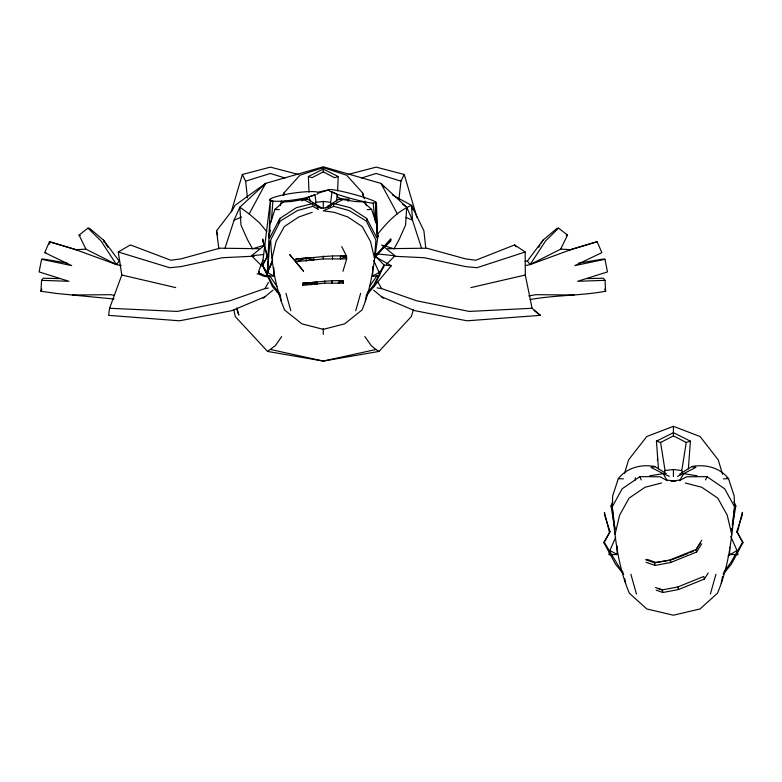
<?xml version="1.0" encoding="UTF-8"?>
<svg xmlns="http://www.w3.org/2000/svg" width="782" height="782" viewBox="0 0 782 782"><rect width="100%" height="100%" fill="white"/><g stroke="black" fill="none" stroke-linecap="round" stroke-linejoin="round"><path stroke-width="1.17" d="M258.5 272.82L266.623 276.193L273.856 276.056L273.856 267.688M615.678 537.361L609.862 550.469L608.855 554.663L617.115 554.506L617.125 546.1M276.896 291.842L276.916 290.034L272.869 285.156L262.459 265.078L272.507 286.701L280.054 295.391M375.34 221.902L375.692 202L374.881 201.482A25.073 2.356 15.1 0 0 352.555 194.014A25.073 2.356 15.1 0 0 330.121 189.537L317.697 192.225A24.653 3.392 -8.2 0 0 294.179 192.998A24.653 3.392 -8.2 0 0 270.543 198.863L269.682 199.869L271.08 201.316L272.908 201.13A24.653 3.392 -8.2 0 0 306.221 197.69L315.019 194.777L315.938 202.313L315.068 205.646M620.585 570.655L620.605 569.462L604.134 542.014L610.019 531.564L604.457 514.634L604.457 512.376L609.53 532.669L603.939 542.767L615.581 564.291L623.772 574.232M269.536 235.91L269.946 224.61L274.912 209.429L283.387 201.912L285.195 201.209M612.326 505.348L612.668 495.915L618.327 478.623C627.027 467.47 641.563 463.951 655.033 466.58L666.264 473.599M635.258 480.06L635.346 477.792M266.603 276.183L267.483 272.507L270.543 198.863L262.283 265.743L267.483 272.507L273.856 276.056M337.453 194.532L336.397 200.886M337.609 190.935L338.205 176.546L323.279 169.078L308.362 176.546L309.007 192.128M341.724 246.604L346.534 256.164L340.395 258.94L340.395 256.164L344.52 256.291L346.67 258.94L323.279 258.94L295.821 261.726L289.623 254.473L303.612 271.286L295.821 261.726L295.958 258.94C312.878 258.138 329.496 254.873 346.534 256.164L346.67 258.94L342.956 271.286M302.693 285.371L302.8 283.152C316.339 282.507 329.633 279.888 343.269 280.924L343.376 283.152L324.667 283.152L302.693 285.371L310.972 282.576L317.042 281.999L317.042 284.257L310.972 282.576L302.8 283.152M658.483 468.897L656.421 441.165L673.419 432.661L690.418 441.165L688.356 468.897M114.074 299.017L56.206 293.436L40.938 291.256L41.563 280.347L43.127 278.245L59.921 278.607M283.758 195.363L283.905 192.988L299.907 175.217L323.279 167.641L346.661 175.217L362.662 192.988L364.363 198.745M268.431 270.396L267.483 272.507L269.878 241.052M271.344 221.697L272.908 201.13L269.682 199.869M657.388 460.578L657.603 458.184M675.746 481.194L665.912 479.962L660.086 476.776L639.891 476.629L622.13 488.818L612.238 506.873C614.74 536.188 617.79 565.797 629.324 593.176L646.802 608.963L673.419 615.209L700.037 608.963L717.505 593.176C729.049 565.797 732.099 536.188 734.601 506.873L724.709 488.818L706.948 476.629L686.752 476.776L680.614 479.962L671.083 481.194M398.957 199.146L400.951 181.15L404.216 174.474L376.171 167.123L348.127 174.474M731.532 530.675L731.844 528.29M732.304 524.722L734.601 506.873L735.833 505.886L733.985 501.809M331.206 204.542L330.63 202.313L332.018 191.864L336.768 194.063M258.95 248.696L219.791 248.197L181.004 258.881L170.779 260.23L130.399 244.922L118.278 251.99L121.796 275.02L109.588 308.264L108.581 315.351L179.537 320.806L231.961 310.63L265.069 296.691M378.087 235.656C374.001 260.729 372.144 286.388 361.988 310.004L344.647 323.865L323.279 329.349L301.92 323.865L284.57 310.004C275.45 287.747 271.628 263.905 270.68 239.976L280.249 221.052L297.424 210.563L312.8 206.35L318.352 209.439L317.062 207.181L323.279 208.295L329.369 206.702L333.259 203.359L350.199 207.68L366.602 218.383L376.992 238.158L378.087 235.656L376.66 231.374L376.523 227.777M682.686 473.97L681.787 470.52L686.244 442.485L690.418 441.165M312.8 206.35L313.299 203.359L296.368 207.68L279.966 218.383L269.575 238.158L268.48 235.656L270.259 230.309M731.629 530.695L732.03 528.329M732.431 525.963L735.833 505.886M365.272 301.246L366.631 294.042M721.239 583.206L722.509 576.49M66.881 263.006L43.44 259.057L41.602 259.282L39.1 271.921L68.933 281.285L41.563 280.347M272.077 258.304L276.036 241.57L284.335 226.565L298.695 217.005L312.184 212.352M615.102 534.292L619.598 515.24L629.051 498.144L645.072 487.254L661.504 483.012M737.299 532.669L742.382 512.376L742.382 514.634L736.81 531.564L742.9 542.767L731.258 564.291L723.057 574.232M267.121 275.987C268.148 277.913 256.173 274.814 259.331 271.608M664.153 473.97L665.052 470.52L660.594 442.485L656.421 441.165L658.229 441.341M603.939 542.767L604.134 542.014M355.732 310.757L360.619 293.377M710.379 594.037L715.95 574.232M231.286 211.746L242.352 174.474L270.396 167.123L298.441 174.474M280.152 205.656L281.52 201.052M283.221 195.285L283.905 192.988M624.603 473.276L628.572 459.894L646.792 436.512L673.419 426.317L700.046 436.512L718.267 459.894L722.568 474.391M278.578 222.997L279.966 218.383M413.424 309.623L411.332 316.544L378.987 351.421L323.279 361.079L267.571 351.431L235.235 316.544L233.789 309.477M225.089 247.933L234.111 220.113L239.859 207.191L265.636 183.389L323.279 166.791L380.932 183.389L406.708 207.191L412.456 220.113L421.478 247.933M705.628 479.913L706.948 476.629M49.374 244.092L50.214 241.99L76.46 249.732M41.602 259.282L71.7 265.606L44.701 252.625L49.452 241.716L75.766 249.683L116.479 264.59L121.239 265.587M267.2 256.877L267.62 255.91L262.732 241.042L262.732 239.067L267.2 256.877L262.283 265.743L267.62 255.91M267.483 272.507L272.39 261.442M609.53 532.669L610.019 531.564M40.938 291.256L41.896 289.115M269.379 268.285L272.234 261.97M615.004 529.512L610.996 505.886L612.853 501.809M374.06 286.701L384.109 265.078L375.125 255.91L390.844 239.067L390.844 241.042L375.125 255.91L375.555 256.877L391.293 265.743L366.514 295.391M525.328 265.587L530.088 264.59L560.635 249.135L567.527 235.099L558.563 228.119L556.911 228.432L543.06 240.123L527.4 261.032L525.005 261.481M267.972 275.186L266.965 276.887M266.828 231.746L259.526 222.87L249.184 213.916L265.636 183.389L234.991 205.383L232.42 210.143L216.546 230.837L218.872 248.725M679.685 480.725L683.585 473.667L695.853 467.382L691.806 466.58L679.548 474.244M348.088 201.326L349.261 199.254L339.427 198.853L327.316 206.419M109.588 308.264L177.26 311.432L229.869 300.796L264.981 288.568L268.509 282.351M259.341 271.579L258.852 272.429A11.691 0.684 -67.5 0 1 262.967 260.23M736.81 531.564L742.704 542.014L730.838 562.532L723.849 572.199M259.36 272.771L258.842 273.524M538.69 247.229L539.942 245.196M541.183 243.173L543.06 240.123M701.737 540.245L695.579 550.352L700.506 542.864M646.088 562.278L655.081 565.464L670.839 562.453L696.625 551.984L701.708 543.861M656.118 590.127L662.853 592.512L678.61 589.501L704.396 579.032L708.209 572.942M527.4 261.032L530.088 264.59L545.543 240.973L558.563 228.119M369.603 286.437L377.207 275.391M378.586 273.377L383.913 266.809M281.696 336.563L275.372 345.605L267.571 351.431M116.479 264.59L119.167 261.032L103.507 240.123L89.656 228.432L87.995 228.119L79.041 235.099L85.932 249.135L116.479 264.59L101.025 240.973L87.995 228.119M377.55 234.405C386.709 222.743 397.608 211.032 411.576 205.383L423.922 230.837L425.731 247.786M263.27 186.145L265.636 183.389M375.555 256.877L390.844 239.067M367.296 292.761L373.698 285.156L384.109 265.078L391.293 265.743M386.484 264.257L394.167 256.604M728.052 555.973L736.976 550.469L730.681 536.266M263.143 298.294L272.977 290.161M372.711 266.486L372.711 276.056L379.084 272.507L373.688 260.338M338.205 176.546L334.549 177.7L323.279 171.884L312.018 177.7L308.362 176.546M660.594 442.485L673.419 435.857L686.244 442.485M301.705 200.788L309.213 196.927L310.171 200.886M334.364 203.975L342.975 199.557L355.087 201.512L363.18 201.912L371.655 209.429L376.621 224.61L377.022 235.91M333.767 206.35L323.279 210.837L334.383 212.352L347.873 217.005L362.232 226.565L370.531 241.57L374.49 258.304L375.888 239.976L366.318 221.052L349.143 210.563L333.767 206.35L333.259 203.359M375.653 203.242L376.494 202.841L375.692 202L377.393 233.583L376.494 202.841L371.646 203.037A25.073 2.356 15.1 0 1 337.658 194.425L330.063 191.395L328.46 190.026L318.499 192.998L316.886 194.366M338.352 283.152L343.269 280.924M325.517 207.992L331.089 205.558M677.486 476.316L683.585 473.667L697.182 475.808M684.729 554.839L687.984 553.49M690.154 552.591L693.409 551.251M234.111 220.113L241.648 217.015M566.256 235.597L567.527 235.099M381.499 296.691L414.607 310.63L467.02 320.806L540.44 315.351L532.073 308.264L525.308 275.02L525.181 251.99L514.644 244.922L475.788 260.23L465.564 258.881L426.767 248.197L387.618 248.696M310.513 196.536L315.019 194.777M645.521 559.687L654.563 562.884L669.969 559.98L695.98 549.443L696.625 551.984M655.551 587.487L662.334 589.882L677.74 586.989L703.761 576.451L704.396 579.032M670.018 560.342L683.644 555.288M530.088 264.59L570.801 249.683L597.116 241.716L601.857 252.625L574.868 265.606L604.965 259.282L607.467 271.921L577.634 281.285L605.004 280.347L605.63 291.256C580.674 295.811 555.005 295.049 530.108 299.555M597.116 241.716L570.107 249.732M295.821 261.726L306.173 258.226L313.758 257.503L313.758 260.318L306.173 258.226L295.958 258.94M525.181 251.99L476.903 267.718L465.779 266.633L424.274 257.728L393.424 256.222M361.528 178.003L376.171 173.457L400.951 181.15M247.474 197.944L245.616 181.15L270.396 173.457L285.029 178.003M470.881 287.59L525.308 275.02M378.987 351.421L375.888 349.505L323.279 361.079L270.68 349.505M283.387 201.912L291.481 201.512L307.14 198.853L321.265 207.68M528.818 295.928L535.885 294.687L574.183 295.01M649.656 475.808L663.253 473.667L669.353 476.316M264.981 288.568L268.392 288.069M667.642 560.684L655.775 562.385L647.066 559.355M578.563 263.163L603.127 259.057L604.965 259.282M315.938 202.313L323.279 201.433L330.63 202.313M44.701 252.625L45.991 252.478M665.052 470.52L673.419 469.513L681.787 470.52M263.466 254.541L251.54 255.753L264.854 245.04L252.508 248.813L247.474 239.615L240.993 225.079L239.859 207.191L249.184 213.916M344.52 256.291L346.534 256.164M75.766 249.683L85.932 249.135M367.217 209.644L371.655 209.429M254.336 256.164L222.293 257.728L180.789 266.633L169.665 267.718L118.278 251.99M723.458 478.867L728.511 478.623L734.161 495.915L734.503 505.348M532.073 308.264L469.308 311.432L416.698 300.796L381.587 288.568L377.032 287.903M695.394 466.453L691.806 466.58C705.276 463.951 719.811 467.47 728.511 478.623L726.615 477.89M301.324 258.422L310.395 258.226M307.091 282.732L314.354 282.576M586.647 278.607L603.44 278.245L605.004 280.347M72.384 295.01L110.682 294.687L114.221 295.313M257.082 273.925L260.993 273.925M372.711 276.056L378.752 276.163M338.352 280.924L341.656 281.031M303.993 198.745L307.14 198.853M652.638 466.492L655.033 466.58L650.986 467.382L663.253 473.667L667.154 480.725M274.912 209.429L279.35 209.644M618.327 478.623L623.381 478.867M560.635 249.135L570.801 249.683M374.754 253.7L395.018 255.753L381.714 245.04L394.06 248.813L399.094 239.615L405.565 225.079L406.708 207.191L402.759 204.346M339.427 198.853L342.975 199.557M121.796 275.02L175.686 287.59M685.335 483.012L701.767 487.254L717.788 498.144L727.231 515.24L731.737 534.292M658.102 588.543L662.462 590.058M49.452 241.716L50.214 241.99M79.041 235.099L80.311 235.597M405.995 217.455L412.456 220.113L411.576 205.383L392.603 195.099M314.364 205.08L321.05 207.992M303.592 199.557L312.204 203.975M341.646 199.136L337.355 196.927L337.179 194.552M609.862 550.469L617.115 554.506M412.085 208.843L414.147 210.143M534.067 310.513L540.44 315.351M610.996 505.886L612.238 506.873L614.232 522.347M373.591 290.161L383.424 298.294M375.888 349.505L371.196 345.605L364.871 336.563M252.4 256.604L261.794 265.958M620.605 569.462L622.99 572.199M276.916 290.034L279.272 292.761M384.079 187.064L380.932 183.389L397.383 213.916M342.712 282.341L343.376 283.152M514.644 244.922L516.091 246.838M269.36 275.391L276.955 286.437M107.877 247.229L103.507 240.123L104.299 242.381M378.058 282.351L381.587 288.568M242.352 174.474L245.616 181.15M604.672 289.115L605.63 291.256M639.891 476.629L641.201 479.913M669.969 559.98L670.839 562.453M677.74 586.989L678.61 589.501M236.506 308.284L238.833 315.087L236.858 308.059M366.602 218.383L367.296 220.69M404.216 174.474L417.002 217.572M365.047 201.052L366.416 205.656M630.888 574.232L636.45 594.037M285.948 293.377L290.826 310.757M742.704 542.014L742.9 542.767M736.976 550.469L737.973 554.663L729.723 554.506L729.714 547.302M379.084 272.507L379.739 275.264M216.546 230.837L217.66 235.509M654.563 562.884L655.081 565.464M662.334 589.882L662.853 592.512M624.75 578.729L625.6 583.206M279.936 294.042L281.295 301.246M614.691 525.915L614.994 528.29M373.229 203.183L374.734 219.556M362.662 192.988L362.809 195.363M726.234 569.462L726.253 570.655M673.419 426.317L673.419 435.857M673.419 469.513L673.419 476.512M332.506 256.056L332.506 258.94M332.037 280.846L332.037 283.152M324.667 280.846L324.667 283.152M323.279 167.641L323.279 171.884M323.279 201.433L323.279 208.032M323.279 256.056L323.279 258.94M323.279 328.645L323.279 334.344M310.972 282.576L310.972 284.834M306.173 258.226L306.173 261.041M266.975 275.802A11.691 0.684 -67.5 0 1 267.747 272.038A11.691 0.684 -67.5 0 1 272.635 260.064"/></g></svg>
